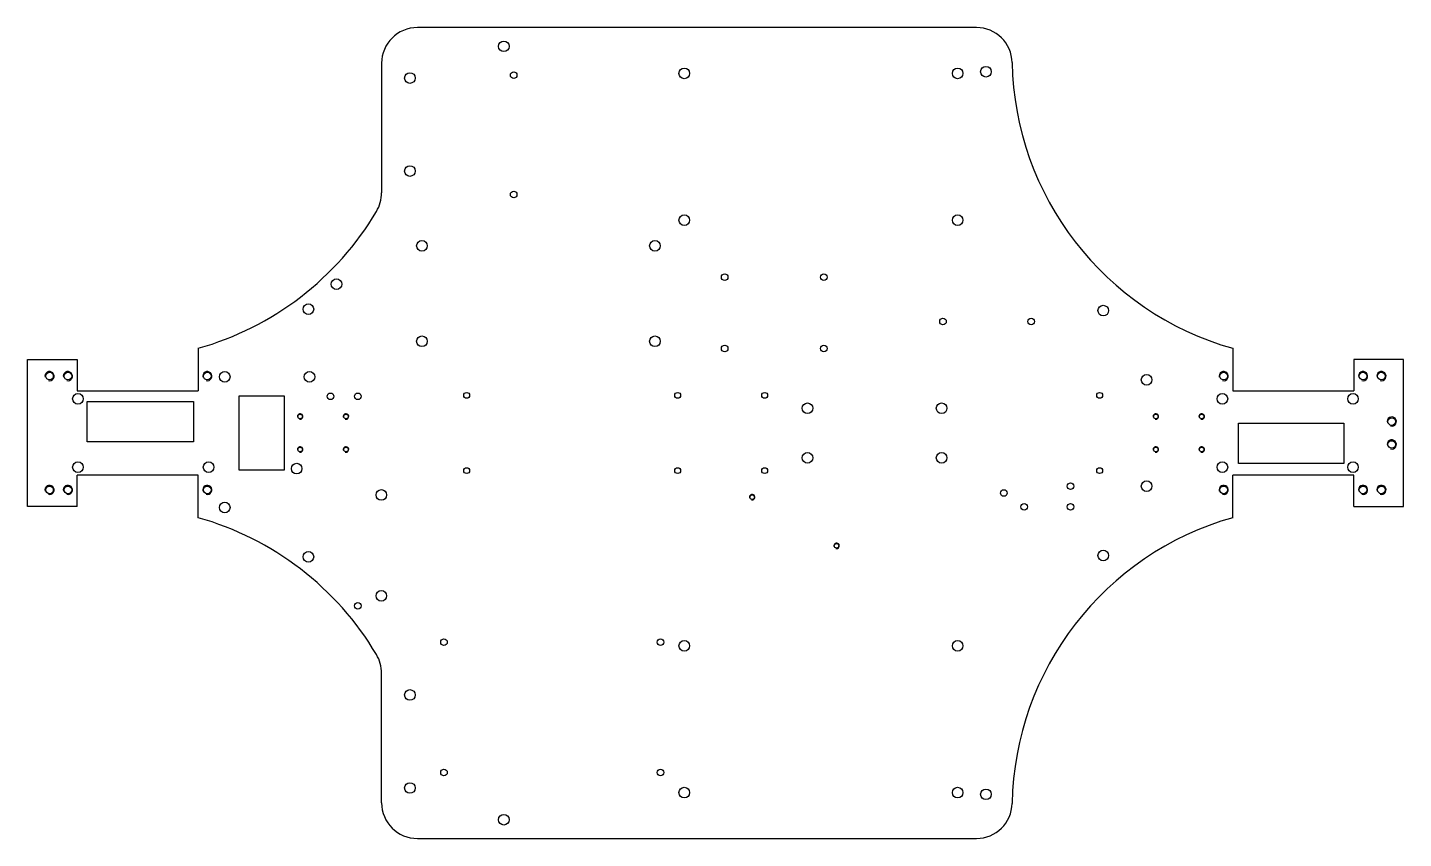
# Model space of a CAD drawing. Header units: millimetres. Extents: x -112 to 638, y 21 to 463.
import ezdxf

# ---------------------------------------------------------------- set-up
doc = ezdxf.new("R2010")
doc.units = ezdxf.units.MM
doc.layers.add('Default', color=7, linetype='Continuous')
doc.layers.add('GRUNDPLATTE_V5.0', color=7, linetype='Continuous')

# ---------------------------------------------------------------- blocks, each defined once
blk = doc.blocks.new('SE')
at = {"layer": 'GRUNDPLATTE_V5.0', "color": 7, "linetype": 'Continuous'}
for p, q in [((405.48, 463.01), (100.77, 463.01)), ((81.27, 443.51), (81.27, 372.98)), ((-18.73, 288.18), (-18.73, 265.01)), ((545.27, 288.18), (545.27, 265.01)), ((-111.73, 282.01), (-84.73, 282.01)), ((-111.73, 202.01), (-111.73, 282.01)), ((-84.73, 282.01), (-84.73, 265.01)), ((638.27, 282.01), (611.27, 282.01)), ((611.27, 282.01), (611.27, 265.01)), ((638.27, 202.01), (638.27, 282.01)), ((-84.73, 265.01), (-18.73, 265.01)), ((545.27, 265.01), (611.27, 265.01)), ((-79.23, 237.12), (-79.23, 259.12)), ((-79.23, 259.12), (-21.23, 259.12)), ((-21.23, 259.12), (-21.23, 237.12)), ((3.38, 262.01), (3.38, 222.01)), ((28.38, 262.01), (3.38, 262.01)), ((28.38, 222.01), (28.38, 262.01)), ((548.27, 225.42), (548.27, 247.42)), ((548.27, 247.42), (605.77, 247.42)), ((605.77, 247.42), (605.77, 225.42)), ((-21.23, 237.12), (-79.23, 237.12)), ((605.77, 225.42), (548.27, 225.42)), ((-84.73, 202.01), (-84.73, 219.01)), ((-18.73, 219.01), (-84.73, 219.01)), ((-18.73, 195.85), (-18.73, 219.01)), ((3.38, 222.01), (28.38, 222.01)), ((545.27, 195.85), (545.27, 219.01)), ((611.27, 219.01), (545.27, 219.01)), ((611.27, 202.01), (611.27, 219.01)), ((-84.73, 202.01), (-111.73, 202.01)), ((611.27, 202.01), (638.27, 202.01)), ((81.27, 40.51), (81.27, 111.05)), ((100.77, 21.01), (405.48, 21.01))]:
    blk.add_line(p, q, dxfattribs=at)
for centre, radius in [((147.9, 452.76), 2.9), ((96.71, 435.49), 2.9), ((153.27, 437.01), 1.8), ((246.27, 438.01), 2.9), ((395.27, 438.01), 2.9), ((410.68, 438.94), 2.9), ((96.71, 384.78), 2.9), ((153.27, 372.01), 1.8), ((246.27, 358.01), 2.9), ((395.27, 358.01), 2.9), ((103.27, 344.01), 2.9), ((230.27, 344.01), 2.9), ((56.71, 323.1), 2.9), ((268.27, 327.01), 1.8), ((322.27, 327.01), 1.8), ((41.38, 309.51), 2.9), ((474.62, 308.74), 2.9), ((387.27, 302.81), 1.8), ((435.27, 302.81), 1.8), ((103.27, 292.01), 2.9), ((230.27, 292.01), 2.9), ((268.27, 288.01), 1.8), ((322.27, 288.01), 1.8), ((-99.73, 273.01), 2.07), ((-89.73, 273.01), 2.07), ((-13.73, 273.01), 2.07), ((-4.22, 272.61), 2.9), ((41.98, 272.61), 2.9), ((498.27, 271.01), 2.9), ((540.27, 273.01), 2.07), ((616.27, 273.01), 2.07), ((626.27, 273.01), 2.07), ((-84.22, 260.61), 2.9), ((53.38, 262.01), 1.8), ((68.38, 262.01), 1.8), ((127.66, 262.51), 1.6), ((242.66, 262.51), 1.6), ((290.08, 262.51), 1.6), ((472.66, 262.51), 1.6), ((539.56, 260.61), 2.9), ((610.76, 260.61), 2.9), ((313.43, 255.51), 2.9), ((386.54, 255.51), 2.9), ((36.84, 250.99), 1.23), ((61.84, 250.99), 1.23), ((503.27, 251.01), 1.23), ((528.27, 251.01), 1.23), ((631.9, 248.26), 2.07), ((36.84, 233.03), 1.23), ((61.84, 233.03), 1.23), ((503.27, 233.01), 1.23), ((528.27, 233.01), 1.23), ((631.9, 235.76), 2.07), ((-84.22, 223.41), 2.9), ((-13.02, 223.41), 2.9), ((34.98, 222.61), 2.9), ((313.43, 228.51), 2.9), ((386.54, 228.51), 2.9), ((539.56, 223.41), 2.9), ((610.76, 223.41), 2.9), ((127.66, 221.51), 1.6), ((242.66, 221.51), 1.6), ((290.08, 221.51), 1.6), ((472.66, 221.51), 1.6), ((-99.73, 211.01), 2.07), ((-89.73, 211.01), 2.07), ((-13.73, 211.01), 2.07), ((81.13, 208.25), 2.9), ((420.49, 209.3), 1.8), ((456.84, 213.01), 1.8), ((498.27, 213.01), 2.9), ((540.27, 211.01), 2.07), ((616.27, 211.01), 2.07), ((626.27, 211.01), 2.07), ((-4.22, 201.41), 2.9), ((283.27, 207.01), 1.23), ((431.56, 201.76), 1.8), ((456.84, 201.76), 1.8), ((329.27, 180.51), 1.23), ((41.38, 174.51), 2.9), ((474.62, 175.28), 2.9), ((81.13, 153.25), 2.9), ((68.38, 147.75), 1.8), ((115.27, 128.01), 1.8), ((233.27, 128.01), 1.8), ((246.27, 126.01), 2.9), ((395.27, 126.01), 2.9), ((96.71, 99.24), 2.9), ((115.27, 57.01), 1.8), ((233.27, 57.01), 1.8), ((96.71, 48.53), 2.9), ((246.27, 46.01), 2.9), ((395.27, 46.01), 2.9), ((410.68, 45.08), 2.9), ((147.9, 31.26), 2.9)]:
    blk.add_circle(centre, radius, dxfattribs=at)
for centre, radius, start, end in [((100.77, 443.51), 19.5, 90, 180), ((405.48, 443.51), 19.5, 1.08698, 90), ((589.95, 447.01), 165, 181.08698, 254.29151), ((61.27, 372.98), 20, 329.29539, 0), ((-63.4, 447.01), 165, 285.70849, 329.29539), ((-99.73, 273.01), 2.5, 255, 195), ((-89.73, 273.01), 2.5, 255, 195), ((-13.73, 273.01), 2.5, 255, 195), ((540.27, 273.01), 2.5, 255, 195), ((616.27, 273.01), 2.5, 255, 195), ((626.27, 273.01), 2.5, 255, 195), ((36.84, 250.99), 1.5, 255, 195), ((61.84, 250.99), 1.5, 255, 195), ((503.27, 251.01), 1.5, 255, 195), ((528.27, 251.01), 1.5, 255, 195), ((631.9, 248.26), 2.5, 255, 195), ((36.84, 233.03), 1.5, 255, 195), ((61.84, 233.03), 1.5, 255, 195), ((503.27, 233.01), 1.5, 255, 195), ((528.27, 233.01), 1.5, 255, 195), ((631.9, 235.76), 2.5, 255, 195), ((-99.73, 211.01), 2.5, 255, 195), ((-89.73, 211.01), 2.5, 255, 195), ((-13.73, 211.01), 2.5, 255, 195), ((540.27, 211.01), 2.5, 255, 195), ((616.27, 211.01), 2.5, 255, 195), ((626.27, 211.01), 2.5, 255, 195), ((283.27, 207.01), 1.5, 255, 195), ((-63.4, 37.01), 165, 30.70461, 74.29151), ((589.95, 37.01), 165, 105.70849, 178.91302), ((329.27, 180.51), 1.5, 255, 195), ((61.27, 111.05), 20, 0, 30.70461), ((100.77, 40.51), 19.5, 180, 270), ((405.48, 40.51), 19.5, 270, 358.91302)]:
    blk.add_arc(centre, radius, start, end, dxfattribs=at)

msp = doc.modelspace()

# ---------------------------------------------------------------- block references
at = {"layer": 'Default'}
msp.add_blockref('SE', (0, 0), dxfattribs=at)

doc.saveas('drawing.dxf')
